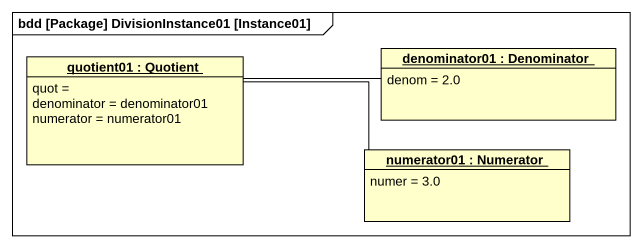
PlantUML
@startuml
mainframe bdd [Package] DivisionInstance01 [Instance01]
hide circle
hide empty members
object "quotient01 : Quotient" as quotient01 {
  quot =
  denominator = denominator01
  numerator = numerator01
}
object "denominator01 : Denominator" as denominator01 {
  denom = 2.0
}
object "numerator01 : Numerator" as numerator01 {
  numer = 3.0
}
quotient01 -right- denominator01
quotient01 -right- numerator01
@enduml
